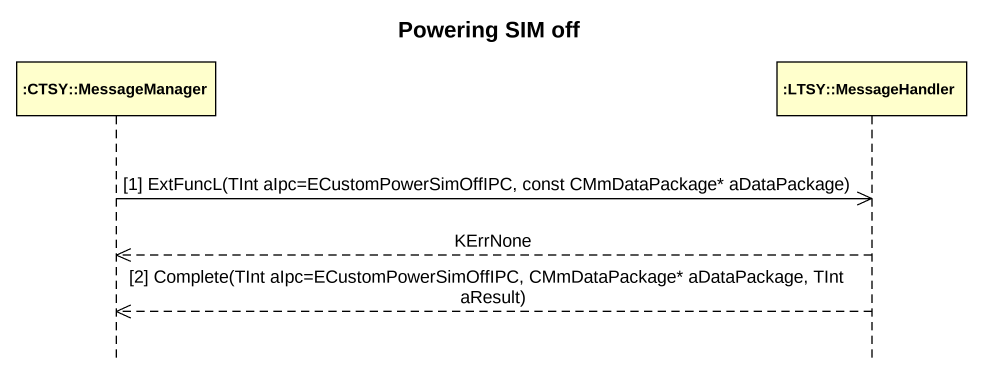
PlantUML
@startuml
title Powering SIM off
hide footbox
participant ":CTSY::MessageManager" as CTSY_MessageManager
participant ":LTSY::MessageHandler" as LTSY_MessageHandler

CTSY_MessageManager ->> LTSY_MessageHandler : [1] ExtFuncL(TInt aIpc=ECustomPowerSimOffIPC, const CMmDataPackage* aDataPackage)
LTSY_MessageHandler -->> CTSY_MessageManager : KErrNone
LTSY_MessageHandler -->> CTSY_MessageManager : [2] Complete(TInt aIpc=ECustomPowerSimOffIPC, CMmDataPackage* aDataPackage, TInt aResult)
@enduml
